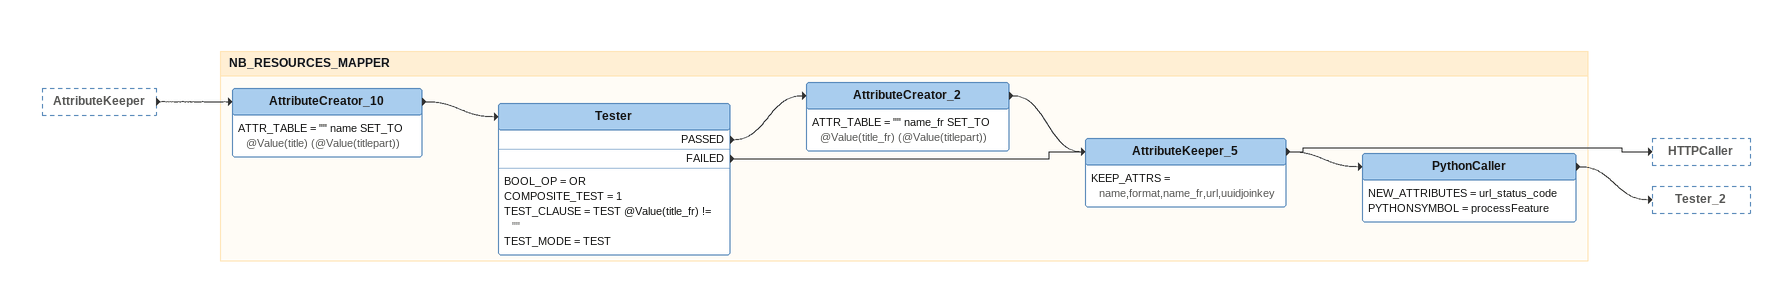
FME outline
AttributeKeeper [outside]
    -> AttributeCreator_10

Bookmark: NB_RESOURCES_MAPPER
AttributeCreator_10
    ATTR_TABLE = "" name SET_TO @Value(title) (@Value(titlepart))
    -> Tester
Tester
    BOOL_OP = OR
    COMPOSITE_TEST = 1
    TEST_CLAUSE = TEST @Value(title_fr) != ""
    TEST_MODE = TEST
    PASSED -> AttributeCreator_2
    FAILED -> AttributeKeeper_5
AttributeCreator_2
    ATTR_TABLE = "" name_fr SET_TO @Value(title_fr) (@Value(titlepart))
    -> AttributeKeeper_5
AttributeKeeper_5
    KEEP_ATTRS = name,format,name_fr,url,uuidjoinkey
    -> HTTPCaller
    -> PythonCaller
PythonCaller
    NEW_ATTRIBUTES = url_status_code
    PYTHONSYMBOL = processFeature
    -> Tester_2
